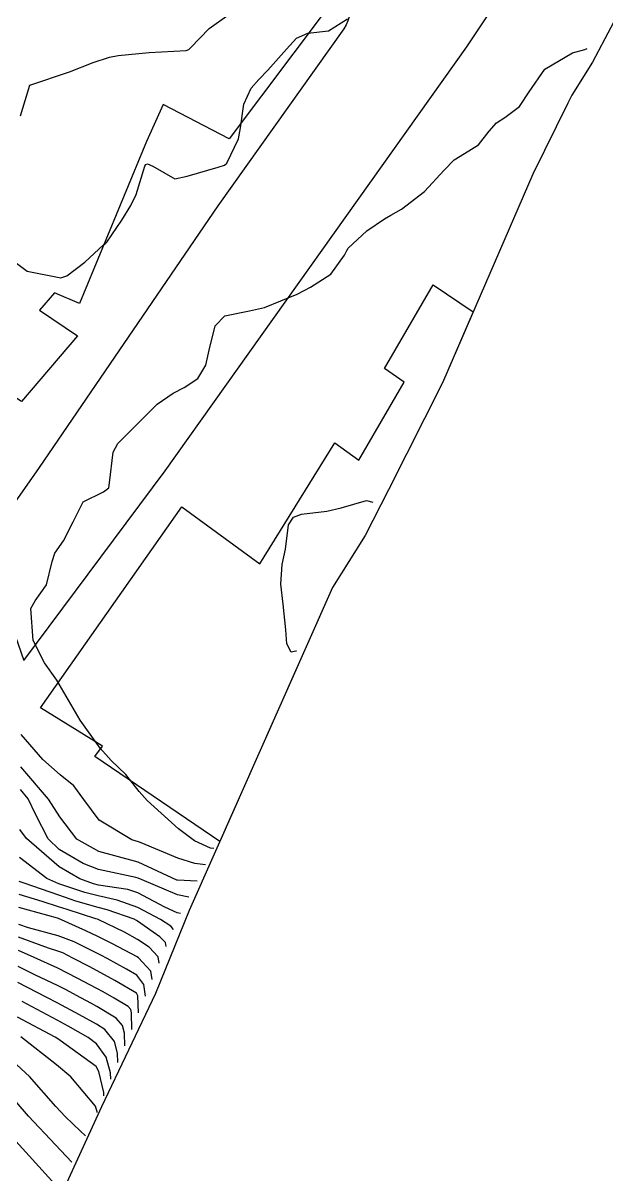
# Model space of a CAD drawing. Header units: metres. Extents: x 318500 to 325275, y 7408834 to 7428799.
# Drawn here: x 323324.4 to 323353.9, y 7418427.2 to 7418485.3 of the extents above; entities that cross this region are included whole.
import ezdxf

# ---------------------------------------------------------------- set-up
doc = ezdxf.new("R2010")
doc.units = ezdxf.units.M
doc.header["$MEASUREMENT"] = 0
for name, color, linetype in [('Area', 45, 'Continuous'), ('Curvas de Nivel 1m', 11, 'Continuous'), ('Curvas de Nivel 5m', 15, 'Continuous'), ('Edificações', 30, 'Continuous'), ('Vias Primárias', 230, 'Continuous')]:
    doc.layers.add(name, color=color, linetype=linetype)

msp = doc.modelspace()

# ---------------------------------------------------------------- linework, layer by layer
at = {"layer": 'Area'}
msp.add_lwpolyline([(323355.048, 7418486.825), (323353.186, 7418483.308), (323352.145, 7418481.65), (323351.953, 7418481.253), (323350.18, 7418477.657), (323345.623, 7418467.141), (323342.885, 7418461.726), (323341.709, 7418459.429), (323340.058, 7418456.802), (323332.821, 7418440.503), (323331.124, 7418436.321), (323328.401, 7418430.601), (323324.672, 7418422.493), (323320.656, 7418415.129), (323319.111, 7418411.567), (323316.801, 7418407.06), (323316.679, 7418406.863), (323315.518, 7418403.955), (323313.955, 7418400.749), (323312.323, 7418396.495), (323309.657, 7418391.071), (323306.916, 7418385.119), (323301.177, 7418373.443)], dxfattribs=at)
at = {"layer": 'Curvas de Nivel 1m', "flags": 128}
for points, elevation in [([(323322.762, 7418474.169), (323324.649, 7418472.761), (323326.343, 7418472.426), (323326.646, 7418472.529), (323327.549, 7418473.214), (323328.499, 7418474.093), (323328.596, 7418474.166), (323328.672, 7418474.239), (323329.428, 7418475.343), (323329.878, 7418476.078), (323330.139, 7418476.642), (323330.588, 7418478.071), (323330.636, 7418478.156), (323330.722, 7418478.186), (323330.992, 7418478.066), (323332.096, 7418477.432), (323332.715, 7418477.566), (323334.286, 7418478.017), (323334.615, 7418478.118), (323334.723, 7418478.225), (323335.307, 7418479.439), (323335.422, 7418480.003), (323335.583, 7418481.187), (323335.953, 7418481.998), (323336.337, 7418482.441), (323336.789, 7418482.906), (323337.74, 7418483.976), (323338.25, 7418484.527), (323338.812, 7418484.781), (323339.86, 7418484.899), (323340.824, 7418485.505)], 771), ([(323334.07, 7418443.63), (323333.905, 7418443.655), (323333.09, 7418444.028), (323332.279, 7418444.621), (323330.696, 7418446.056), (323330.305, 7418446.516), (323329.618, 7418447.375), (323328.88, 7418448.082), (323328.329, 7418448.703), (323327.32, 7418450.105), (323326.374, 7418451.719), (323326.135, 7418452.122), (323325.511, 7418453.006), (323324.943, 7418454.135), (323324.821, 7418455.739), (323325.038, 7418456.134), (323325.624, 7418456.946), (323325.91, 7418458.126), (323326.045, 7418458.543), (323326.47, 7418459.166), (323326.959, 7418460.113), (323327.476, 7418461.125), (323328.503, 7418461.639), (323328.76, 7418461.833), (323328.805, 7418462.086), (323328.983, 7418463.634), (323329.228, 7418464.08), (323330.553, 7418465.397), (323331.206, 7418466.06), (323332.007, 7418466.61), (323332.573, 7418466.896), (323333.252, 7418467.357), (323333.666, 7418468.024), (323333.838, 7418468.785), (323334.142, 7418470.017), (323334.625, 7418470.511), (323335.865, 7418470.76), (323336.629, 7418470.933), (323338.283, 7418471.612), (323338.638, 7418471.794), (323338.956, 7418471.955), (323339.978, 7418472.613), (323340.665, 7418473.574), (323340.779, 7418473.818), (323340.857, 7418473.928), (323341.798, 7418474.804), (323342.692, 7418475.41), (323343.01, 7418475.591), (323343.543, 7418475.897), (323344.709, 7418476.79), (323345.694, 7418477.865), (323346.208, 7418478.378), (323346.733, 7418478.709), (323347.436, 7418479.147), (323347.975, 7418479.838), (323348.339, 7418480.251), (323348.76, 7418480.522), (323349.506, 7418481.082), (323349.996, 7418481.812), (323350.792, 7418482.963), (323352.187, 7418483.779), (323352.803, 7418483.95), (323352.93, 7418484.01)], 772), ([(323338.25, 7418453.6), (323338.208, 7418453.588), (323337.967, 7418453.535), (323337.758, 7418453.966), (323337.707, 7418454.67), (323337.573, 7418455.969), (323337.445, 7418456.97), (323337.523, 7418457.969), (323337.691, 7418458.745), (323337.839, 7418459.966), (323338.099, 7418460.352), (323338.488, 7418460.506), (323339.767, 7418460.665), (323340.494, 7418460.834), (323341.777, 7418461.195), (323342.1, 7418461.11)], 773), ([(323333.65, 7418442.81), (323333.105, 7418442.879), (323332.257, 7418443.155), (323330.402, 7418443.924), (323330.269, 7418443.968), (323329.932, 7418444.065), (323328.285, 7418445.057), (323327.501, 7418446.102), (323326.997, 7418446.8), (323326.312, 7418447.361), (323325.43, 7418448.129), (323324.339, 7418449.38)], 771), ([(323332.81, 7418441.18), (323332.233, 7418441.293), (323330.442, 7418442.058), (323330.241, 7418442.147), (323330.124, 7418442.179), (323328.247, 7418442.58), (323327.477, 7418442.876), (323326.262, 7418443.584), (323325.698, 7418444.126), (323325.078, 7418445.342), (323324.692, 7418446.136), (323324.305, 7418446.617)], 769), ([(323332.38, 7418440.36), (323332.224, 7418440.393), (323331.59, 7418440.683), (323330.233, 7418441.395), (323329.727, 7418441.56), (323328.237, 7418441.786), (323327.991, 7418441.847), (323327.296, 7418442.104), (323326.249, 7418442.707), (323324.608, 7418444.137), (323324.277, 7418444.59)], 768), ([(323332.01, 7418439.53), (323331.994, 7418439.604), (323331.888, 7418439.716), (323331.378, 7418440.048), (323330.226, 7418440.666), (323329.189, 7418441.035), (323328.231, 7418441.239), (323327.549, 7418441.416), (323326.237, 7418441.856), (323325.636, 7418442.126), (323324.256, 7418443.183)], 767), ([(323331.66, 7418438.69), (323331.622, 7418438.885), (323331.343, 7418439.185), (323330.219, 7418439.977), (323330.165, 7418440.007), (323330.041, 7418440.063), (323328.681, 7418440.539), (323328.226, 7418440.666), (323327.106, 7418440.984), (323326.232, 7418441.278), (323324.484, 7418441.891), (323324.238, 7418441.973)], 766), ([(323330.96, 7418437.02), (323330.879, 7418437.45), (323330.255, 7418438.124), (323330.192, 7418438.163), (323328.951, 7418438.829), (323328.207, 7418439.2), (323327.599, 7418439.487), (323326.22, 7418440.107), (323326.171, 7418440.12), (323324.225, 7418440.656)], 764), ([(323330.61, 7418436.18), (323330.53, 7418436.775), (323330.178, 7418437.245), (323329.663, 7418437.549), (323328.687, 7418438.083), (323328.361, 7418438.256), (323328.194, 7418438.341), (323327.018, 7418438.923), (323326.207, 7418439.234), (323324.716, 7418439.632), (323324.215, 7418439.804)], 763), ([(323330.27, 7418435.34), (323330.229, 7418436.193), (323330.164, 7418436.341), (323329.066, 7418436.97), (323328.18, 7418437.456), (323327.767, 7418437.68), (323326.953, 7418438.109), (323326.443, 7418438.366), (323326.195, 7418438.461), (323325.714, 7418438.608), (323324.205, 7418439.166)], 762), ([(323329.92, 7418434.5), (323329.91, 7418435.341), (323329.876, 7418435.511), (323329.746, 7418435.656), (323329.041, 7418436.077), (323328.474, 7418436.395), (323328.167, 7418436.565), (323327.169, 7418437.099), (323326.182, 7418437.603), (323324.99, 7418438.132), (323324.195, 7418438.495)], 761), ([(323329.22, 7418432.83), (323329.2, 7418433.306), (323329.044, 7418433.898), (323328.56, 7418434.499), (323328.147, 7418434.776), (323327.292, 7418435.244), (323326.157, 7418435.856), (323325.634, 7418436.125), (323324.171, 7418436.88)], 759), ([(323328.87, 7418431.99), (323328.854, 7418432.311), (323328.634, 7418433.104), (323328.135, 7418433.785), (323327.714, 7418434.096), (323326.704, 7418434.67), (323326.149, 7418434.97), (323324.383, 7418435.913)], 758), ([(323328.52, 7418431.15), (323328.511, 7418431.326), (323328.265, 7418432.391), (323328.118, 7418432.633), (323326.307, 7418433.948), (323326.139, 7418434.069), (323326.049, 7418434.121), (323324.15, 7418435.119)], 757), ([(323328.17, 7418430.32), (323328.171, 7418430.35), (323328.088, 7418430.634), (323326.85, 7418432.109), (323326.119, 7418432.727), (323324.314, 7418434.138)], 756), ([(323326.9, 7418427.81), (323326.349, 7418428.401), (323326.066, 7418428.688), (323324.702, 7418430.134), (323324.091, 7418430.847)], 754), ([(323326.039, 7418426.693), (323324.75, 7418428.133), (323324.067, 7418428.868)], 753)]:
    msp.add_lwpolyline(points, dxfattribs=dict(at, elevation=elevation))
at = {"layer": 'Curvas de Nivel 5m', "flags": 128}
for points, elevation in [([(323324.303, 7418480.608), (323324.78, 7418482.15), (323326.787, 7418482.821), (323327.979, 7418483.29), (323328.795, 7418483.566), (323329.233, 7418483.648), (323330.797, 7418483.808), (323332.667, 7418483.91), (323332.799, 7418483.954), (323332.895, 7418484.039), (323333.826, 7418485.013), (323334.826, 7418485.72)], 770), ([(323333.23, 7418441.99), (323332.24, 7418442.031), (323332.203, 7418442.04), (323330.253, 7418442.939), (323329.067, 7418443.269), (323328.261, 7418443.489), (323327.155, 7418444.107), (323326.287, 7418445.229), (323325.725, 7418446.126), (323324.316, 7418447.758)], 770), ([(323331.31, 7418437.85), (323331.25, 7418438.166), (323330.799, 7418438.654), (323330.205, 7418439.048), (323329.553, 7418439.412), (323328.219, 7418440.047), (323328.191, 7418440.062), (323328.107, 7418440.092), (323326.661, 7418440.55), (323326.226, 7418440.697), (323325.403, 7418440.953), (323324.232, 7418441.317)], 765), ([(323329.57, 7418433.67), (323329.55, 7418434.31), (323329.46, 7418434.704), (323329.14, 7418435.066), (323328.156, 7418435.669), (323327.883, 7418435.82), (323327.356, 7418436.102), (323326.576, 7418436.523), (323326.169, 7418436.726), (323325.057, 7418437.251), (323324.183, 7418437.682)], 760), ([(323327.58, 7418429.13), (323327.342, 7418429.37), (323326.558, 7418430.113), (323326.088, 7418430.624), (323324.765, 7418432.133), (323324.119, 7418432.724)], 755)]:
    msp.add_lwpolyline(points, dxfattribs=dict(at, elevation=elevation))
at = {"layer": 'Edificações'}
msp.add_lwpolyline([(323339.733, 7418485.947), (323334.841, 7418479.445), (323331.503, 7418481.177), (323330.675, 7418479.316), (323327.284, 7418471.138), (323326.016, 7418471.681), (323325.264, 7418470.793), (323327.181, 7418469.498), (323324.361, 7418466.19), (323319.442, 7418469.391), (323317.861, 7418466.608), (323306.133, 7418473.711), (323308.147, 7418477.174), (323316.11, 7418471.842), (323317.081, 7418473.669), (323317.474, 7418473.485), (323318.34, 7418475.398), (323321.775, 7418483.151), (323313.739, 7418487.364)], dxfattribs=at)
msp.add_lwpolyline([(323347.17, 7418470.711), (323345.623, 7418467.141), (323342.885, 7418461.726), (323341.709, 7418459.429), (323340.058, 7418456.802), (323337.001, 7418449.917), (323334.371, 7418443.995), (323328.059, 7418448.28), (323328.446, 7418448.795), (323325.309, 7418450.726), (323332.444, 7418460.869), (323336.397, 7418457.993), (323340.182, 7418464.1), (323341.388, 7418463.234), (323343.678, 7418467.161), (323342.684, 7418467.851), (323345.147, 7418472.08)], close=True, dxfattribs=at)
at = {"layer": 'Vias Primárias'}
for points in [[(323715.644, 7420145.548, 0), (323709.04, 7420132.939)], [(323831.088, 7420001.787, 0), (323833.844, 7420008.443, 0.220888)], [(322871.755, 7418055.651, 0.000002), (322880.943, 7418048.886, -0.018146)], [(323324.82, 7418521.376), (323319.068, 7418512.799), (323316.529, 7418508.588, 0.223805), (323316.143, 7418504.832, -0.021098), (323316.947, 7418502.195, 0.093836), (323318.264, 7418499.404, 0.161214), (323322.124, 7418496.63), (323333.787, 7418490.912), (323339.798, 7418488.017, -0.453675), (323340.633, 7418485.001), (323334.273, 7418476.071), (323325.241, 7418462.855), (323322.445, 7418458.892), (323324.469, 7418453.117), (323331.604, 7418462.688), (323346.849, 7418484.082), (323356.389, 7418498.411), (323363.189, 7418507.223), (323364.61, 7418508.955)]]:
    msp.add_lwpolyline(points, format="xyb", dxfattribs=at)

doc.saveas('drawing.dxf')
